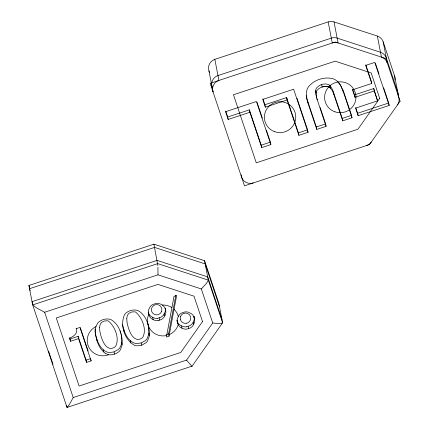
<?xml version="1.0" encoding="UTF-8"?>
<svg xmlns="http://www.w3.org/2000/svg" width="429" height="429" viewBox="0 0 429 429"><rect width="100%" height="100%" fill="white"/><g stroke="black" fill="none" stroke-linecap="round" stroke-linejoin="round"><path stroke-width="0.64" d="M157.985 274.817L201.33 288.958L212.73 322.989L186.551 360.103L73.214 397.549L69.123 404.955L67.058 407.523L32.679 304.917L36.326 307.749L44.643 312.258L157.985 274.817L157.91 267.299M76.153 328.657L76.169 328.223M192.053 366.227L222.619 322.78L218.838 303.335L204.558 260.693L153.925 244.171L28.899 285.473L32.679 304.917L157.706 263.615L208.333 280.137L222.619 322.78C220.313 324.351 215.798 323.155 212.73 322.989M95.538 334.599C97.206 341.323 100.021 349.115 106.912 351.995A9.615 9.465 -11 0 0 109.642 352.547L114.06 351.909L118.34 349.49A9.706 9.551 -11 0 0 119.852 347.737C122.27 344.026 122.142 339.312 121.337 335.119M122.185 344.514C122.431 335.467 119.525 324.555 111.208 319.771A9.765 9.604 -11 0 0 108.419 319.015C105.073 318.704 101.566 319.723 98.97 321.868A9.508 9.352 -11 0 0 97.345 323.691L95.983 326.555A15.696 15.439 -11 0 0 88.395 346.305A15.696 15.439 -11 0 0 107.824 355.014L108.778 354.665A10.366 10.199 -11 0 0 112.645 354.654L116.12 353.544L118.785 351.769A9.706 9.551 -11 0 0 120.297 350.016L122.056 345.42L121.739 342.235M122.463 324.313C123.992 331.488 126.802 339.891 134.089 343.012A9.615 9.465 -11 0 0 136.819 343.57L141.243 342.932L145.522 340.513A9.706 9.551 -11 0 0 147.029 338.76L148.788 334.164L148.777 327.665M149.362 335.532C149.501 326.539 146.697 315.583 138.385 310.794A9.765 9.604 -11 0 0 135.596 310.038C132.288 309.722 128.829 310.735 126.239 312.816A9.508 9.352 -11 0 0 124.555 314.666C119.734 324.914 124.49 339.897 134.534 345.291A9.615 9.465 -11 0 0 137.264 345.849L141.683 345.211L145.962 342.792A9.706 9.551 -11 0 0 147.474 341.039L149.233 336.443L148.922 333.253M351.667 115.948L352.021 117.771L342.717 120.844L342.245 118.415L333.001 90.873L331.413 87.462L329.37 85.114A5.77 5.674 -11 0 0 328.072 84.363C324.136 83.097 319.369 84.679 316.715 87.784A5.792 5.7 -11 0 0 315.851 89.581L315.631 92.675L316.42 96.348M326.592 86.342C323.155 86.267 319.401 87.478 317.187 90.219A5.792 5.7 -11 0 0 316.323 92.01L316.071 94.718L316.741 98.262L326.099 126.335L316.795 129.408L307.925 102.933C306.537 98.659 305.459 93.876 307.089 89.505A13.015 12.806 -11 0 1 308.521 86.749C314.087 79.815 324.303 76.469 332.904 78.695A13.095 12.886 -11 0 1 335.719 80.046C339.661 82.529 341.682 87.055 343.152 91.297L352.021 117.771M169.047 336.143L176.657 295.484L174.008 296.364L166.398 337.017L169.047 336.143L168.602 333.864L175.847 295.173M180.55 316.682L180.641 316.446A5.893 5.797 -11 0 1 180.984 315.739L181.113 315.513A4.976 4.896 -11 0 1 183.145 313.685L183.381 313.583A5.899 5.802 -11 0 1 184.132 313.315L184.384 313.25A4.944 4.864 -11 0 1 187.103 313.363L187.344 313.454A5.877 5.781 -11 0 1 188.283 313.921L188.503 314.055A4.944 4.864 -11 0 1 190.229 316.119A5.77 5.679 -11 0 1 190.551 317.101A4.944 4.864 -11 0 1 190.422 319.782L190.326 320.018A5.877 5.781 -11 0 1 189.854 320.946L189.709 321.16A4.944 4.864 -11 0 1 187.607 322.876L187.366 322.973A5.899 5.802 -11 0 1 186.604 323.203L186.352 323.257M163.524 315.031L165.095 311.947A8.215 8.087 -11 0 0 165.347 308.66L165.283 308.247M158.097 320.576L161.417 319.476A8.248 8.113 -11 0 0 163.969 317.31L165.54 314.226A8.215 8.087 -11 0 0 165.792 310.939L165.278 308.934A8.505 8.365 -11 0 0 162.328 305.035A9.518 9.368 -11 0 0 161.025 304.284L159.39 303.657A8.226 8.092 -11 0 0 156.043 303.426L152.719 304.526A8.194 8.065 -11 0 0 150.188 306.697L148.638 309.733A8.285 8.156 -11 0 0 148.402 313.315L149.464 316.334A8.215 8.087 -11 0 0 151.646 318.822L154.762 320.35A8.215 8.087 -11 0 0 158.097 320.576M186.513 326.791L189.838 325.691A8.215 8.087 -11 0 0 192.369 323.53L193.94 320.447A8.215 8.087 -11 0 0 194.192 317.16M178.196 324.656A8.398 8.264 -11 0 0 181.365 327.895L183.612 328.85A8.248 8.113 -11 0 0 186.958 329.07L190.278 327.976A8.215 8.087 -11 0 0 192.814 325.809L194.385 322.726A8.215 8.087 -11 0 0 194.637 319.439L193.543 316.184A8.215 8.087 -11 0 0 191.361 313.701L188.245 312.173A8.215 8.087 -11 0 0 184.91 311.942L181.665 313.004A8.269 8.135 -11 0 0 178.947 315.331L177.467 318.291A8.215 8.087 -11 0 0 177.215 321.578L177.611 323.257A9.395 9.245 -11 0 0 178.207 324.651A15.696 15.439 -11 0 1 169.332 334.631M201.33 288.958L206.236 283.612L208.338 280.293L204.558 260.693M157.652 318.297L160.977 317.197A8.248 8.113 -11 0 0 163.524 315.031M214.827 59.368L218.924 80.432A9.234 9.084 -11 0 0 213.047 91.94L208.95 70.876A9.234 9.084 -11 0 1 214.827 59.368L328.169 21.922A9.234 9.084 -11 0 1 334.003 21.911L377.348 36.052A9.234 9.084 -11 0 1 383.161 41.79L394.562 75.815L398.659 96.879A9.234 9.084 -11 0 1 397.463 104.933M249.405 109.845L249.876 112.275L228.18 119.444L227.708 117.015L249.405 109.845L261.24 145.179L261.711 147.608L270.871 144.584L270.399 142.155L266.366 130.116M286.593 97.56L287.065 99.989L265.369 107.159L264.891 104.73L286.593 97.56L298.428 132.893L298.9 135.323L308.06 132.298L307.706 130.475M365.84 64.854L371.262 81.043L371.734 83.478L352.504 89.827L355.008 97.308L374.244 90.959L373.766 88.53L354.536 94.879L355.008 97.308M373.766 88.53L377.558 100.863L355.593 108.119L358.129 115.691L389.189 105.427L388.717 102.998L357.652 113.261L358.129 115.691M261.24 145.179L270.399 142.155M298.428 132.893L307.582 129.864M316.795 129.408L316.323 126.979L325.627 123.906L326.099 126.335M342.245 118.415L351.549 115.342L343.736 92.015M78.132 336.347L78.577 338.626L70.533 341.28L70.093 339.001L78.132 336.347L86.1 360.129L86.545 362.408L91.125 360.896L90.905 359.759M86.1 360.129L90.68 358.617M166.484 334.566L168.602 333.864M192.047 366.146L67.021 407.437L66.645 405.491M326.978 86.379L328.748 86.883A6.011 5.915 -11 0 1 330.603 88.24L332.089 90.24L333.472 93.302L342.717 120.844M191.956 366.296L186.551 360.103M176.93 320.136L177.863 322.554A8.215 8.087 -11 0 0 180.046 325.037L183.167 326.571A8.248 8.113 -11 0 0 186.513 326.791M148.193 312.06L149.019 314.055A8.215 8.087 -11 0 0 151.201 316.543L154.317 318.071A8.215 8.087 -11 0 0 157.652 318.297M105.132 353.153C97.71 347.624 95.624 337.698 95.013 328.979M337.403 81.317L340.567 85.366L343.152 91.297L342.798 89.473M375.37 63.143L378.973 73.895M383.633 87.816L388.508 102.365M389.189 105.427L374.78 62.409L365.685 65.417L371.734 83.478M374.244 90.959L377.558 100.863M352.654 89.27L354.536 94.879M355.754 107.582L357.652 113.261M320.141 107.513L325.418 123.273M306.177 95.678L307.454 100.504L316.323 126.979M296.975 98.193L307.373 129.231M308.06 132.298L293.629 89.221L262.773 99.415L265.369 107.159M287.065 99.989L298.9 135.323M262.897 98.772L264.891 104.73M257.03 102.247L262.334 118.082M270.871 144.584L256.44 101.507L225.584 111.701L228.18 119.444M249.876 112.275L261.711 147.608M225.713 111.057L227.708 117.015M208.95 70.876L209.588 72.774M212.521 88.342L212.098 87.082A9.234 9.084 -11 0 1 217.98 75.568L331.317 38.127A9.234 9.084 -11 0 1 337.151 38.111L380.502 52.258A9.234 9.084 -11 0 1 386.315 57.99L397.71 92.02A9.234 9.084 -11 0 1 398.139 95.646M219.471 306.579L205.185 263.932L154.553 247.41L29.531 288.717L30.164 290.615M221.991 319.541L207.706 276.898L157.073 260.376L32.052 301.678L32.899 304.209M80.32 327.692L88.143 351.045M91.125 360.896L79.917 327.445L76.534 328.566C77.874 333.478 73.563 336.711 69.45 338.041L70.533 341.28M78.577 338.626L86.545 362.408M69.729 337.923L70.093 339.001M44.643 312.258L73.214 397.549M28.899 285.473L29.746 288.009M48.584 351.04L53.035 364.328M316.581 96.884L316.758 97.431M120.549 331.901L120.78 332.727M178.276 316.371L178.046 315.605A15.696 15.439 -11 0 0 174.067 309.336M147.962 323.75L148.171 324.56M120.989 333.537L121.176 334.336M194.042 316.323L194.128 316.741M148.354 325.354L148.659 326.909M383.161 41.79L387.258 62.854A9.234 9.084 -11 0 0 381.445 57.121L377.348 36.052M334.003 21.911L338.095 42.975A9.234 9.084 -11 0 0 332.261 42.986L328.169 21.922M333.376 91.94L333.848 94.369M330.132 85.805L330.603 88.235L329.842 87.543A5.77 5.674 -11 0 0 328.544 86.792L325.37 86.336L322.141 87.007L321.664 84.577M315.658 90.589L316.13 93.018M316.999 98.643L317.235 99.86M307.454 100.504L307.925 102.933M241.141 174.801L241.613 177.231A9.234 9.084 -11 0 0 253.266 182.947M194.021 316.623L194.24 317.766M193.297 322.056L193.742 324.34M188.229 326.389L188.674 328.668M181.537 325.943L181.976 328.223M177.166 320.978L177.611 323.257M153.925 244.171L157.851 265.631M165.176 308.124L165.396 309.266M164.452 313.561L164.897 315.841M159.357 317.9L159.803 320.179M152.686 317.444L153.132 319.723M148.321 312.478L148.766 314.757M147.42 322.377L147.646 323.52M141.243 342.932L141.683 345.211M130.319 340.701L130.765 342.98M123.868 329.756L124.313 332.035M120.131 330.786L120.463 332.496M114.06 351.909L114.505 354.188M103.142 349.683L103.582 351.962M96.691 338.733L97.131 341.012M95.286 333.29L95.018 331.392M95.367 330.689A16.109 15.852 -11 0 1 95.962 326.549M108.778 354.681A10.253 10.092 -11 0 1 105.137 353.147M166.683 335.505A15.696 15.439 -11 0 1 148.691 314.532M162.318 305.051A15.696 15.439 -11 0 1 171.9 307.614M180.411 319.364A4.944 4.864 -11 0 1 180.545 316.682M180.416 319.364A5.77 5.679 -11 0 0 180.743 320.34A4.944 4.864 -11 0 0 182.464 322.41L182.684 322.544A5.893 5.797 -11 0 0 183.381 322.908L183.623 323.005A4.976 4.896 -11 0 0 186.352 323.262M293.592 118.2A15.696 15.439 -11 0 1 293.141 119.171M286.202 98.461A15.696 15.439 -11 0 1 287.151 98.97M371.283 142.047A9.234 9.084 -11 0 1 366.602 145.506M394.562 75.815A9.234 9.084 -11 0 1 394.927 79.976M99.592 327.515L99.828 331.22L100.869 335.698A53.094 52.236 -11 0 0 101.614 337.993C103.11 341.94 104.955 346.675 109.277 348.203A5.379 5.293 -11 0 0 110.725 348.407L112.237 348.219A7.427 7.309 -11 0 0 113.551 347.758L114.275 347.367A6.022 5.926 -11 0 0 115.771 346.053C119.686 338.004 114.967 326.823 108.655 321.192A5.148 5.068 -11 0 0 107.395 320.79L104.574 320.956L102.005 322.168A5.609 5.518 -11 0 0 100.81 323.412L100.021 325.016L99.592 327.515M126.77 318.533L127.005 322.238L128.051 326.716A53.094 52.236 -11 0 0 128.791 329.016C130.287 332.963 132.132 337.698 136.46 339.226A5.379 5.293 -11 0 0 137.907 339.43L139.414 339.242A7.427 7.309 -11 0 0 140.728 338.776L141.452 338.384A6.022 5.926 -11 0 0 142.948 337.071C146.868 329.022 142.144 317.841 135.832 312.215A5.148 5.068 -11 0 0 134.577 311.813L131.751 311.974L129.183 313.191A5.609 5.518 -11 0 0 127.992 314.436L127.198 316.034L126.77 318.533M161.572 311.277L161.481 311.518A5.893 5.797 -11 0 1 161.138 312.226L161.004 312.451A4.976 4.896 -11 0 1 158.977 314.275L158.741 314.382A5.899 5.802 -11 0 1 157.99 314.645L157.738 314.709A4.944 4.864 -11 0 1 155.019 314.596L154.778 314.505A5.877 5.781 -11 0 1 153.839 314.044L153.62 313.905A4.944 4.864 -11 0 1 151.893 311.84L151.796 311.604A5.893 5.802 -11 0 1 151.566 310.859L151.512 310.607A4.933 4.853 -11 0 1 151.786 307.931L151.893 307.695A5.861 5.765 -11 0 1 152.268 307.003L152.408 306.794A4.971 4.891 -11 0 1 154.515 305.089L154.756 304.992A5.909 5.818 -11 0 1 155.518 304.762L155.77 304.708A4.976 4.896 -11 0 1 158.499 304.955L158.735 305.057A5.893 5.797 -11 0 1 159.438 305.421L159.652 305.555A4.944 4.864 -11 0 1 161.379 307.62A5.77 5.679 -11 0 1 161.706 308.601A4.944 4.864 -11 0 1 161.577 311.282M202.52 321.578L180.748 352.45L79.092 386.036L56.29 317.98L157.947 284.395L194.01 296.166L202.52 321.578M379.686 98.364L357.909 129.242L256.258 162.822L233.456 94.766L335.113 61.181L371.176 72.951L379.686 98.364M400.101 101.19L369.525 144.541L244.498 185.843L210.162 83.328L335.183 42.021L385.816 58.542L400.101 101.19M334.947 111.819A15.696 15.439 -11 0 0 355.743 94.477A15.696 15.439 -11 0 0 330.207 85.5A15.696 15.439 -11 0 0 334.947 111.819M274.726 131.714A15.696 15.439 -11 0 0 295.527 114.371A15.696 15.439 -11 0 0 269.991 105.389A15.696 15.439 -11 0 0 274.726 131.714"/></g></svg>
